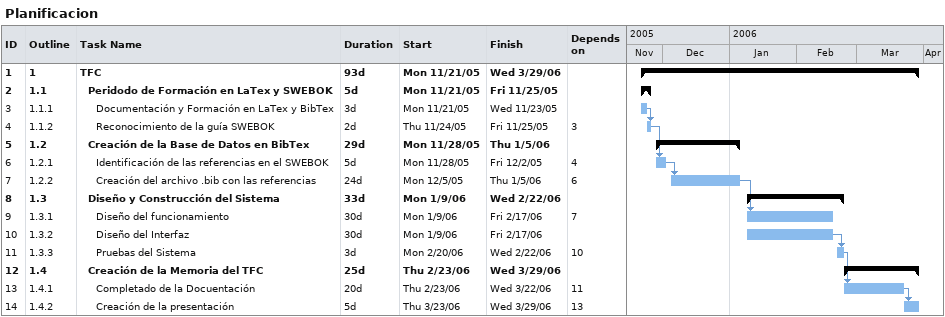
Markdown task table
Planificacion

| ID | WBS | Task | Duration | Start | Finish | Predecessors |
|---|---|---|---|---|---|---|
| 1 | 1 | **TFC** | 93d | 2005-11-21 | 2006-03-29 |  |
| 2 | 1.1 | **Peridodo de Formación en LaTex y SWEBOK** | 5d | 2005-11-21 | 2005-11-25 |  |
| 3 | 1.1.1 | Documentación y Formación en LaTex y BibTex | 3d | 2005-11-21 | 2005-11-23 |  |
| 4 | 1.1.2 | Reconocimiento de la guía SWEBOK | 2d | 2005-11-24 | 2005-11-25 | 3 |
| 5 | 1.2 | **Creación de la Base de Datos en BibTex** | 29d | 2005-11-28 | 2006-01-05 |  |
| 6 | 1.2.1 | Identificación de las referencias en el SWEBOK | 5d | 2005-11-28 | 2005-12-02 | 4 |
| 7 | 1.2.2 | Creación del archivo .bib con las referencias | 24d | 2005-12-05 | 2006-01-05 | 6 |
| 8 | 1.3 | **Diseño y Construcción del Sistema** | 33d | 2006-01-09 | 2006-02-22 |  |
| 9 | 1.3.1 | Diseño del funcionamiento | 30d | 2006-01-09 | 2006-02-17 | 7 |
| 10 | 1.3.2 | Diseño del Interfaz | 30d | 2006-01-09 | 2006-02-17 |  |
| 11 | 1.3.3 | Pruebas del Sistema | 3d | 2006-02-20 | 2006-02-22 | 10 |
| 12 | 1.4 | **Creación de la Memoria del TFC** | 25d | 2006-02-23 | 2006-03-29 |  |
| 13 | 1.4.1 | Completado de la Docuentación | 20d | 2006-02-23 | 2006-03-22 | 11 |
| 14 | 1.4.2 | Creación de la presentación | 5d | 2006-03-23 | 2006-03-29 | 13 |
